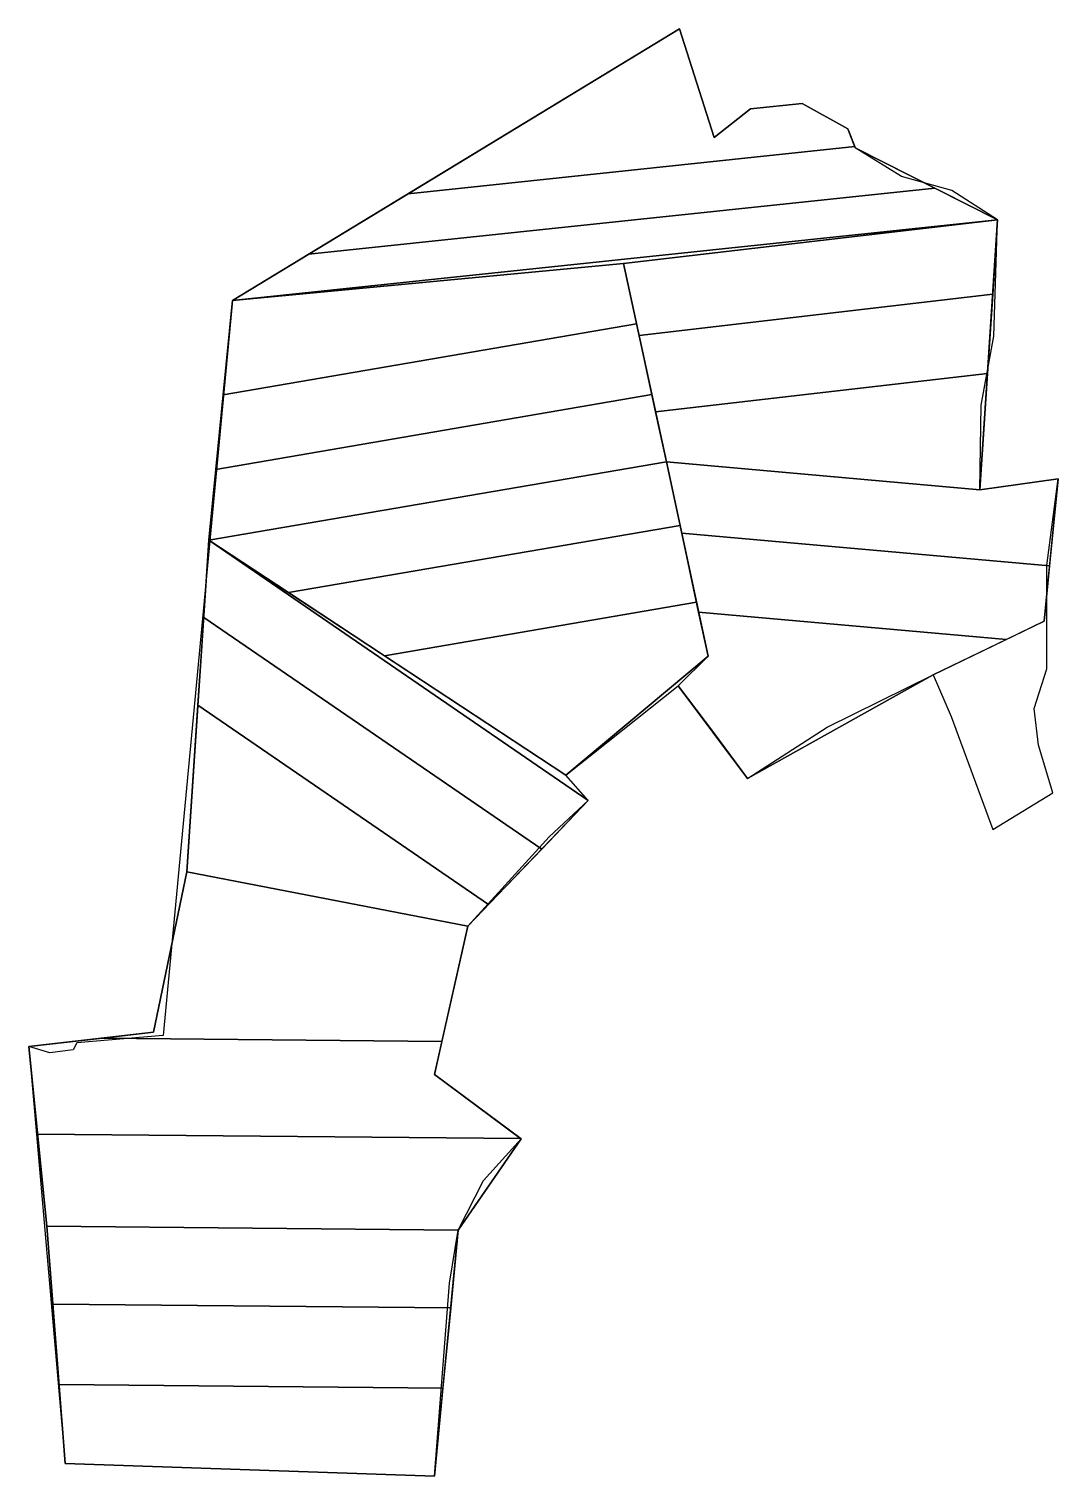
# Model space of a CAD drawing. Header units: metres. Extents: x -231 to 134, y -275 to 238.
import ezdxf

# ---------------------------------------------------------------- set-up
doc = ezdxf.new("R2010")
doc.units = ezdxf.units.M
for name, color, linetype in [('property', 7, 'Continuous'), ('sectors', 4, 'Continuous'), ('zones', 3, 'Continuous')]:
    doc.layers.add(name, color=color, linetype=linetype)

msp = doc.modelspace()

# ---------------------------------------------------------------- linework, layer by layer
at = {"layer": 'property'}
msp.add_lwpolyline([(131.83, -32.96), (126.81, -16.13), (125.27, -3.12), (129.73, 10.88), (129.73, 47.54), (133.69, 78.25), (105.95, 74.28), (106.44, 104.26), (110.9, 128.78), (112.27, 169.91), (96.04, 180.31), (78.21, 185.26), (61.85, 195.42), (59.26, 202.17), (43.03, 211.14), (24.7, 209.23), (11.82, 199.13), (-0.45, 237.53), (-158.85, 141.3), (-183.37, -118.93), (-213.97, -121.53), (-215.26, -124.07), (-223.5, -125.12), (-230.93, -122.89), (-218.05, -270.52), (-87.26, -274.98), (-81.89, -206.65), (-78.84, -187.91), (-69.92, -170.32), (-56.54, -155.59), (-87.26, -132.79), (-75.37, -80.28), (-46.64, -48.58), (-32.77, -35.69), (-40.69, -26.77), (-0.95, 4.93), (11.63, -11.67), (23.7, -27.89), (51.94, -9.75), (89.47, 8.77), (95.85, -6.03), (110.53, -45.97), (131.83, -32.96)], dxfattribs=at)
at = {"layer": 'sectors'}
for points in [[(-158.85, 141.3), (112.27, 169.91), (61.85, 195.42), (59.26, 202.17), (43.03, 211.14), (24.7, 209.23), (11.82, 199.13), (-0.45, 237.53), (-158.85, 141.3)], [(-20.23, 154.49), (-5.07, 84.17), (105.95, 74.28), (112.27, 169.91), (-20.23, 154.49)], [(-158.85, 141.3), (-167.17, 56.43), (-5.07, 84.17), (-20.23, 154.49), (-158.85, 141.3)], [(-5.07, 84.17), (-167.17, 56.43), (-40.69, -26.77), (9.69, 15.43), (-5.07, 84.17)], [(-5.07, 84.17), (9.69, 15.43), (-0.95, 4.93), (23.7, -27.89), (89.47, 8.77), (128.75, 27.75), (133.69, 78.25), (105.95, 74.28), (-5.07, 84.17)], [(-167.17, 56.43), (-174.95, -60.96), (-75.37, -80.28), (-32.77, -35.69), (-167.17, 56.43)], [(-174.95, -60.96), (-186.84, -117.82), (-230.93, -122.89), (-224.59, -186.53), (-78.84, -187.91), (-56.54, -155.59), (-87.26, -132.79), (-75.37, -80.28), (-174.95, -60.96)], [(-218.05, -270.52), (-87.26, -274.98), (-78.84, -187.91), (-224.59, -186.53), (-218.05, -270.52)]]:
    msp.add_lwpolyline(points, dxfattribs=at)
at = {"layer": 'zones'}
for points in [[(-0.45, 237.53), (11.82, 199.13), (24.7, 209.23), (43.03, 211.14), (59.26, 202.17), (61.69, 195.84), (-96.56, 179.14), (-0.45, 237.53)], [(61.85, 195.42), (90.03, 181.17), (-131.75, 157.76), (-96.56, 179.14), (61.69, 195.84), (61.85, 195.42)], [(112.27, 169.91), (-158.85, 141.3), (-131.75, 157.76), (90.03, 181.17), (112.27, 169.91)], [(-20.23, 154.49), (112.27, 169.91), (110.53, 143.55), (-14.73, 128.97), (-20.23, 154.49)], [(-158.85, 141.3), (-20.23, 154.49), (-15.61, 133.08), (-162.11, 108), (-158.85, 141.3)], [(-14.73, 128.97), (110.53, 143.55), (108.68, 115.56), (-8.89, 101.87), (-14.73, 128.97)], [(-162.11, 108), (-15.61, 133.08), (-10.21, 108.01), (-164.71, 81.56), (-162.11, 108)], [(105.95, 74.28), (-5.07, 84.17), (-8.89, 101.87), (108.68, 115.56), (105.95, 74.28)], [(-5.07, 84.17), (-167.17, 56.43), (-164.71, 81.56), (-10.21, 108.01), (-5.07, 84.17)], [(-167.17, 56.43), (-5.07, 84.17), (-0.23, 61.64), (-138.99, 37.89), (-167.17, 56.43)], [(-5.07, 84.17), (105.95, 74.28), (133.69, 78.25), (130.67, 47.36), (0.34, 58.97), (-5.07, 84.17)], [(-138.99, 37.89), (-0.23, 61.64), (5.6, 34.46), (-105, 15.53), (-138.99, 37.89)], [(-167.17, 56.43), (-32.77, -35.69), (-49.25, -52.93), (-168.98, 29.13), (-167.17, 56.43)], [(0.34, 58.97), (130.67, 47.36), (128.75, 27.75), (115.42, 21.31), (6.34, 31.02), (0.34, 58.97)], [(9.69, 15.43), (-40.69, -26.77), (-105, 15.53), (5.6, 34.46), (9.69, 15.43)], [(89.47, 8.77), (23.7, -27.89), (-0.95, 4.93), (9.69, 15.43), (6.34, 31.02), (115.42, 21.31), (89.47, 8.77)], [(-168.98, 29.13), (-49.25, -52.93), (-68.05, -72.61), (-171.04, -2.02), (-168.98, 29.13)], [(-75.37, -80.28), (-174.95, -60.96), (-171.04, -2.02), (-68.05, -72.61), (-75.37, -80.28)], [(-186.84, -117.82), (-174.95, -60.96), (-75.37, -80.28), (-84.59, -121.02), (-204.84, -119.89), (-186.84, -117.82)], [(-230.93, -122.89), (-204.84, -119.89), (-84.59, -121.02), (-87.26, -132.79), (-56.71, -155.47), (-227.84, -153.85), (-230.93, -122.89)], [(-56.54, -155.59), (-78.84, -187.91), (-224.59, -186.53), (-227.84, -153.85), (-56.71, -155.47), (-56.54, -155.59)], [(-224.59, -186.53), (-78.84, -187.91), (-81.5, -215.39), (-222.44, -214.06), (-224.59, -186.53)], [(-84.25, -243.84), (-220.22, -242.56), (-222.44, -214.06), (-81.5, -215.39), (-84.25, -243.84)], [(-87.26, -274.98), (-218.05, -270.52), (-220.22, -242.56), (-84.25, -243.84), (-87.26, -274.98)]]:
    msp.add_lwpolyline(points, dxfattribs=at)

doc.saveas('drawing.dxf')
